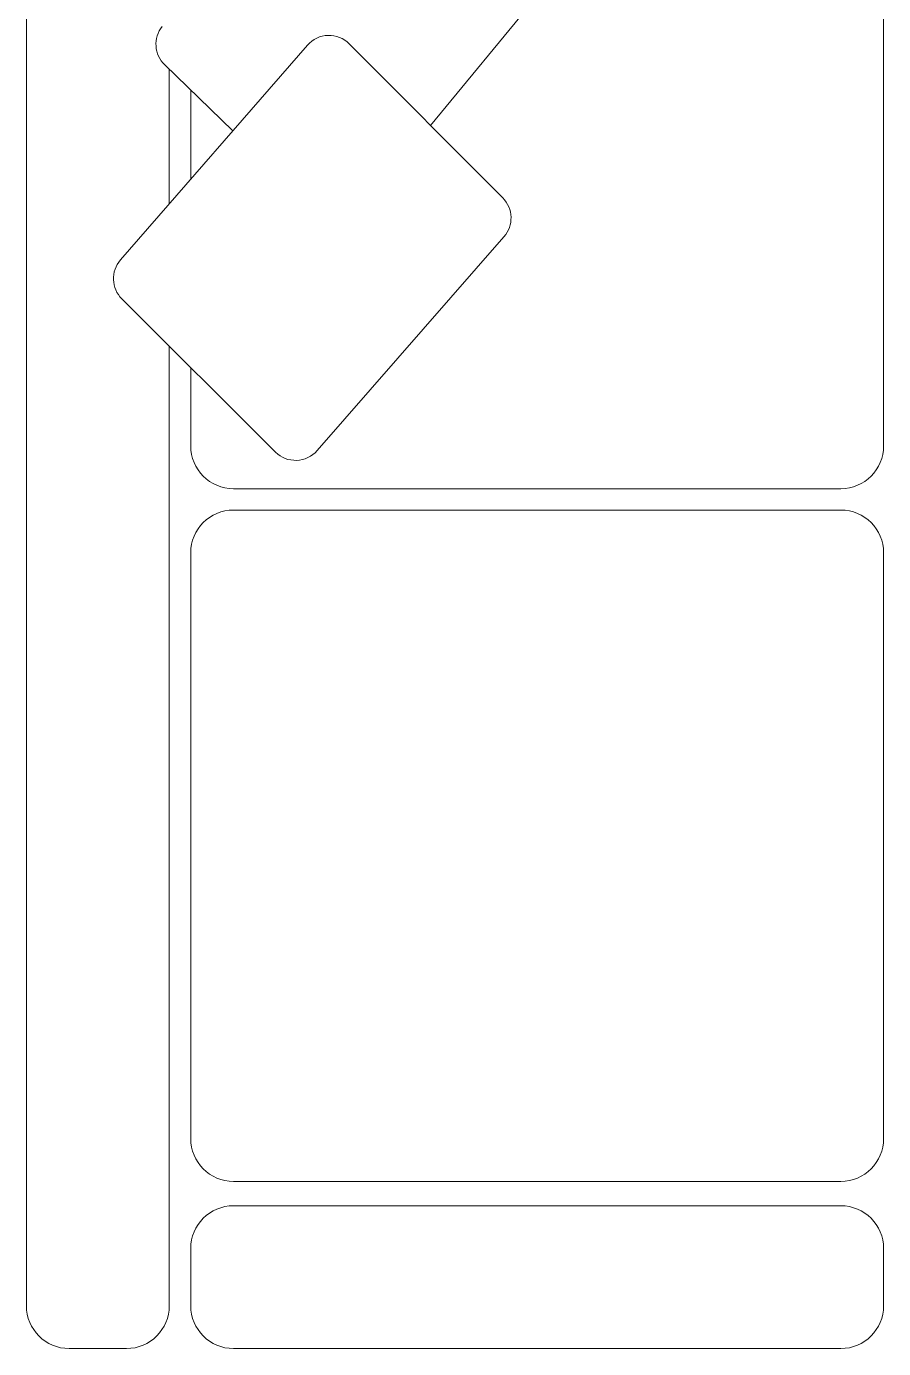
# Model space of a CAD drawing. Header units: inches. Extents: x 15 to 22798, y 21 to 21519.
# Drawn here: x 15726.9 to 15796.3, y 12953.9 to 13060.9 of the extents above; entities that cross this region are included whole.
import ezdxf

# ---------------------------------------------------------------- set-up
doc = ezdxf.new("R2010")
doc.units = ezdxf.units.IN
doc.header["$MEASUREMENT"] = 0
doc.layers.add('ARREDAMENTO', color=8, linetype='Continuous', lineweight=13)

msp = doc.modelspace()

# ---------------------------------------------------------------- linework, layer by layer
at = {"layer": 'ARREDAMENTO'}
for p, q in [((15726.9, 13074.94), (15726.9, 12957.36)), ((15796.28, 13026.97), (15796.28, 13074.38)), ((15770.82, 13066.54), (15759.61, 13052.9)), ((15749.64, 13059.41), (15734.51, 13042.02)), ((15765.45, 13047.04), (15753.03, 13059.52)), ((15738.09, 13057.8), (15743.61, 13052.48)), ((15738.46, 13057.45), (15738.46, 13046.56)), ((15740.19, 13055.78), (15740.19, 13048.55)), ((15750.43, 13026.58), (15765.55, 13043.88)), ((15734.62, 13038.86), (15747.06, 13026.46)), ((15738.46, 13035.04), (15738.46, 12957.36)), ((15740.19, 13033.31), (15740.19, 13026.97)), ((15792.81, 13023.5), (15743.66, 13023.5)), ((15792.81, 13021.77), (15743.66, 13021.77)), ((15740.19, 13018.3), (15740.19, 12970.89)), ((15796.28, 12970.89), (15796.28, 13018.3)), ((15743.66, 12967.42), (15792.81, 12967.42)), ((15743.66, 12965.45), (15792.81, 12965.45)), ((15740.19, 12961.98), (15740.19, 12957.36)), ((15796.28, 12957.36), (15796.28, 12961.98)), ((15730.36, 12953.89), (15734.99, 12953.89)), ((15743.66, 12953.89), (15792.81, 12953.89))]:
    msp.add_line(p, q, dxfattribs=at)
for centre, radius, start, end in [((15739.69, 13059.47), 2.31, 141.1451, 226.0734), ((15751.39, 13057.89), 2.31, 44.8526, 138.965), ((15763.81, 13045.41), 2.31, 318.8652, 44.8526), ((15736.25, 13040.5), 2.31, 138.965, 225.0823), ((15743.66, 13026.97), 3.47, 180, 270), ((15792.81, 13026.97), 3.47, 270, 0), ((15748.69, 13028.1), 2.31, 225.0823, 318.8652), ((15743.66, 13018.3), 3.47, 90, 180), ((15792.81, 13018.3), 3.47, 0, 90), ((15743.66, 12970.89), 3.47, 180, 270), ((15792.81, 12970.89), 3.47, 270, 0), ((15743.66, 12961.98), 3.47, 90, 180), ((15792.81, 12961.98), 3.47, 0, 90), ((15730.36, 12957.36), 3.47, 180, 270), ((15734.99, 12957.36), 3.47, 270, 0), ((15743.66, 12957.36), 3.47, 180, 270), ((15792.81, 12957.36), 3.47, 270, 0)]:
    msp.add_arc(centre, radius, start, end, dxfattribs=at)

doc.saveas('drawing.dxf')
